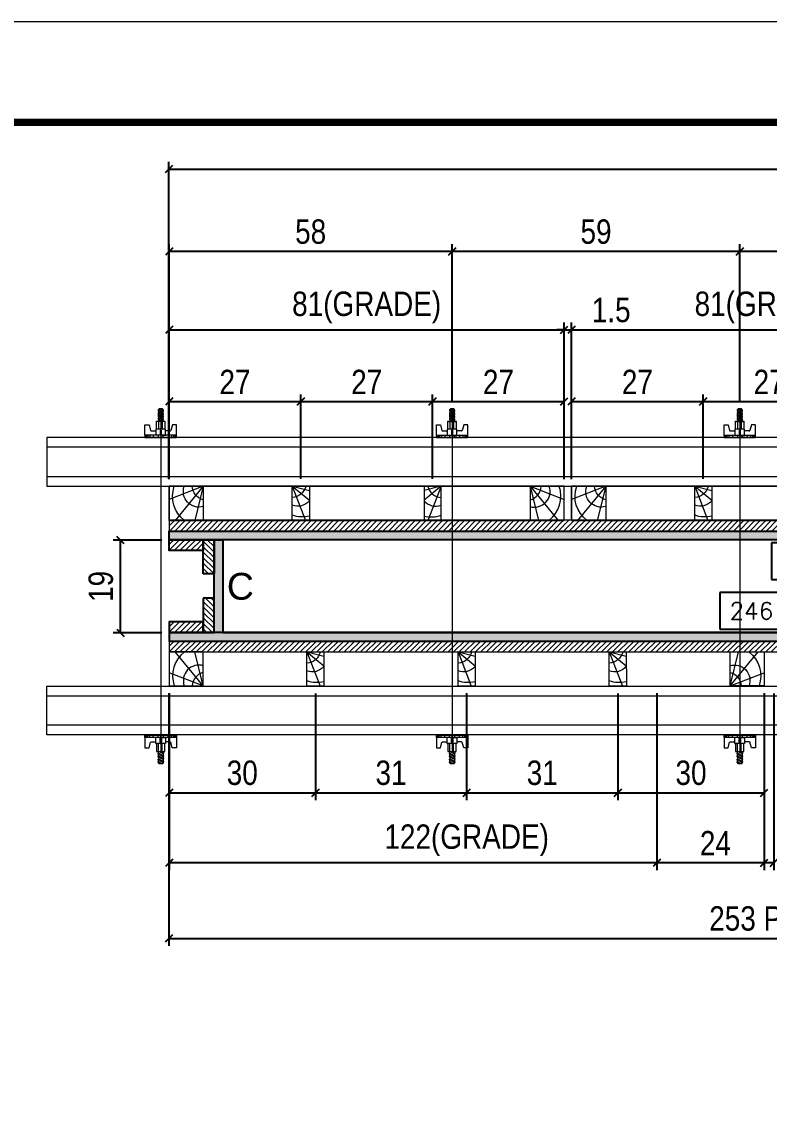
# Model space of a CAD drawing. Extents: x 14400 to 27878, y -21631 to 6985.
# Drawn here: x 14752.3 to 15049.6, y 1954.4 to 2390.4 of the extents above; entities that cross this region are included whole.
import ezdxf
from ezdxf.enums import TextEntityAlignment as Align

# ---------------------------------------------------------------- set-up
doc = ezdxf.new("R2010")
doc.units = 0
doc.linetypes.add('DASHED', pattern=[0.75, 0.5, -0.25])
for name, color, linetype in [('CHAPA', 1, 'Continuous'), ('COTA', 241, 'Continuous'), ('F-PILARES-S', 170, 'Continuous'), ('SARRAFO', 251, 'Continuous'), ('TEXTO_GERAL', 7, 'Continuous')]:
    doc.layers.add(name, color=color, linetype=linetype)
for name, color, linetype, lineweight in [('Folhas', 255, 'Continuous', 9), ('Hachura', 251, 'Continuous', 9), ('Madeira', 126, 'Continuous', 18), ('Perfil Metálico', 224, 'Continuous', 18), ('SARRAFO DE PRESSAO', 251, 'DASHED', 9)]:
    doc.layers.add(name, color=color, linetype=linetype, lineweight=lineweight)
doc.styles.add('ARIAL', font='arial.ttf')
doc.styles.add('COTA TECNICA 2X', font='techl___.ttf', dxfattribs={"height": 10})
doc.styles.add('ROMANS', font='romans.shx')
doc.dimstyles.new('SECAO PILAR', dxfattribs={"dimtxt": 10, "dimasz": 3, "dimexe": 3, "dimexo": 3, "dimgap": 3, "dimtad": 1, "dimdec": 1, "dimlfac": 0.5, "dimzin": 12, "dimdsep": 46, "dimtxsty": 'COTA TECNICA 2X', "dimblk1": 'OBLIQUE', "dimblk2": 'OBLIQUE', "dimsah": 1, "dimcen": 0.9, "dimclrd": 256, "dimclre": 256, "dimclrt": 256, "dimadec": 1, "dimazin": 3, "dimtfac": 1, "dimtdec": 1, "dimtmove": 0, "dimatfit": 3, "dimfxl": 1, "dimtolj": 1, "dimtzin": 12, "dimarcsym": 0})
doc.dimstyles.new('SECÇÃO 2', dxfattribs={"dimtxt": 7, "dimasz": 6, "dimexe": 0.18, "dimexo": 2, "dimgap": -4, "dimtad": 3, "dimdec": 1, "dimlfac": 0.5, "dimzin": 12, "dimdsep": 46, "dimtxsty": 'ROMANS', "dimblk": 'ARCHTICK', "dimcen": 0.09, "dimse1": 1, "dimse2": 1, "dimsd1": 1, "dimsd2": 1, "dimclrd": 180, "dimclre": 5, "dimclrt": 1, "dimadec": 0, "dimazin": 3, "dimtfac": 1, "dimtdec": 1, "dimtofl": 0, "dimtmove": 0, "dimatfit": 3, "dimldrblk": 'ARCHTICK', "dimfxl": 1, "dimtolj": 1, "dimtzin": 0, "dimarcsym": 0})
pattern_1 = [(45, (9444.6943, 22537.4475), (-1.12253202, 1.12253202), [])]
pattern_2 = [(135, (-22589.0657, 8779.5912), (-1.12253202, -1.12253202), [])]
pattern_3 = [(45, (7214.9606, 1533.2216), (-1.122532, 1.122532), [])]

# ---------------------------------------------------------------- blocks, each defined once
blk = doc.blocks.new('9999999999')
at = {"layer": 'Folhas'}
blk.add_lwpolyline([(98138.98, 34190.21), (99623.98, 34190.21), (99623.98, 35240.21), (98138.98, 35240.21)], close=True, dxfattribs=at)
at = {"layer": 'Folhas', "color": 30, "const_width": 3}
blk.add_lwpolyline([(98213.98, 34230.21), (99583.98, 34230.21), (99583.98, 35200.21), (98213.98, 35200.21)], close=True, dxfattribs=at)
blk = doc.blocks.new('*D2759')
at = {"layer": 'COTA', "color": 180, "lineweight": -2, "transparency": 16777216}
for p, q in [((247.96, 600.31), (221.96, 600.31)), ((221.96, 600.31), (221.96, 585.31)), ((247.96, 585.31), (247.96, 600.31)), ((221.96, 585.31), (247.96, 585.31))]:
    blk.add_line(p, q, dxfattribs=at)
at = {"layer": 'Defpoints', "color": 0, "transparency": 16777216}
for p in [(18.22, 583.98), (18.22, 581.31), (510.22, 583.98)]:
    blk.add_point(p, dxfattribs=at)
at = {"layer": 'COTA', "color": 1, "transparency": 16777216, "insert": (234.96, 592.81), "char_height": 7, "attachment_point": 5, "style": 'ROMANS'}
blk.add_mtext('\\A1;246', dxfattribs=at)
blk = doc.blocks.new('_ArchTick')
at = {"color": 0, "linetype": 'ByBlock', "const_width": 0.15}
blk.add_lwpolyline([(-0.5, -0.5), (0.5, 0.5)], dxfattribs=at)
blk = doc.blocks.new('*D2760')
at = {"layer": 'COTA', "color": 180, "lineweight": -2, "transparency": 16777216}
for p, q in [((269.22, 620.75), (243.22, 620.75)), ((243.22, 620.75), (243.22, 605.75)), ((269.22, 605.75), (269.22, 620.75)), ((243.22, 605.75), (269.22, 605.75))]:
    blk.add_line(p, q, dxfattribs=at)
at = {"layer": 'Defpoints', "color": 0, "transparency": 16777216}
for p in [(18.22, 621.98), (548.22, 621.98), (548.22, 601.75)]:
    blk.add_point(p, dxfattribs=at)
at = {"layer": 'COTA', "color": 1, "transparency": 16777216, "insert": (256.22, 613.25), "char_height": 7, "attachment_point": 5, "style": 'ROMANS'}
blk.add_mtext('\\A1;265', dxfattribs=at)
blk = doc.blocks.new('PONTALETE')
at = {"layer": 'Madeira'}
for q in [(2.71, 7), (7, 5.76), (7, 1.74)]:
    blk.add_line((0, 0), q, dxfattribs=at)
blk.add_lwpolyline([(0, 0), (7, 0), (7, 7), (0, 7)], close=True, dxfattribs=at)
for centre, radius, start, end in [((2.04, 0.06), 6.23, 37.2818, 109.0913), ((1.09, 0.9), 3.19, 343.603, 109.9847), ((-0.21, -0.78), 3.09, 14.6322, 86.0383)]:
    blk.add_arc(centre, radius, start, end, dxfattribs=at)
blk = doc.blocks.new('MEIO PONTALETE')
at = {"layer": 'Madeira'}
for q in [(2.71, 7), (3.5, 2.88), (3.5, 0.87)]:
    blk.add_line((0, 0), q, dxfattribs=at)
blk.add_lwpolyline([(0, 0), (3.5, 0), (3.5, 7), (0, 7)], close=True, dxfattribs=at)
for centre, radius, start, end in [((2.04, 0.06), 6.23, 76.4499, 109.0913), ((1.09, 0.9), 3.19, 40.9063, 109.9847), ((-0.21, -0.78), 3.09, 14.6322, 86.0383)]:
    blk.add_arc(centre, radius, start, end, dxfattribs=at)
blk = doc.blocks.new('_Oblique')
at = {"color": 0, "linetype": 'ByBlock', "lineweight": -2}
blk.add_line((-0.5, -0.5), (0.5, 0.5), dxfattribs=at)
blk = doc.blocks.new('*D3951')
at = {"layer": 'COTA', "lineweight": -2, "transparency": 16777216}
for p, q in [((-3.88, 558.99), (-3.88, 455.37)), ((502.22, 538.98), (502.22, 455.37)), ((-3.88, 458.37), (502.22, 458.37))]:
    blk.add_line(p, q, dxfattribs=at)
at = {"layer": 'Defpoints', "color": 0, "transparency": 16777216}
for p in [(-3.88, 561.99), (502.22, 541.98), (502.22, 458.37)]:
    blk.add_point(p, dxfattribs=at)
at = {"layer": 'COTA', "lineweight": -2, "transparency": 16777216, "xscale": 3, "yscale": 3, "zscale": 3, "rotation": 180}
blk.add_blockref('_Oblique', (-3.88, 458.37), dxfattribs=at)
at = {"layer": 'COTA', "lineweight": -2, "transparency": 16777216, "xscale": 3, "yscale": 3, "zscale": 3}
blk.add_blockref('_Oblique', (502.22, 458.37), dxfattribs=at)
at = {"layer": 'COTA', "transparency": 16777216, "insert": (249.17, 466.59), "char_height": 10, "attachment_point": 5, "style": 'COTA TECNICA 2X'}
blk.add_mtext('\\A1;253 PAINEL', dxfattribs=at)
blk = doc.blocks.new('*D3953')
at = {"layer": 'COTA', "lineweight": -2, "transparency": 16777216}
for p, q in [((196.19, 559.02), (196.19, 486.45)), ((244.19, 558.98), (244.19, 486.45)), ((244.19, 489.45), (196.19, 489.45))]:
    blk.add_line(p, q, dxfattribs=at)
at = {"layer": 'Defpoints', "color": 0, "transparency": 16777216}
for p in [(196.19, 562.02), (244.19, 561.98), (196.19, 489.45)]:
    blk.add_point(p, dxfattribs=at)
at = {"layer": 'COTA', "lineweight": -2, "transparency": 16777216, "xscale": 3, "yscale": 3, "zscale": 3, "rotation": 180}
blk.add_blockref('_Oblique', (196.19, 489.45), dxfattribs=at)
at = {"layer": 'COTA', "lineweight": -2, "transparency": 16777216, "xscale": 3, "yscale": 3, "zscale": 3}
blk.add_blockref('_Oblique', (244.19, 489.45), dxfattribs=at)
at = {"layer": 'COTA', "transparency": 16777216, "insert": (220.19, 497.52), "char_height": 10, "attachment_point": 5, "style": 'COTA TECNICA 2X'}
blk.add_mtext('\\A1;24', dxfattribs=at)
blk = doc.blocks.new('*D3954')
at = {"layer": 'COTA', "lineweight": -2, "transparency": 16777216}
for p, q in [((-3.82, 646.91), (-3.82, 711.06)), ((158.21, 646.83), (158.21, 711.06)), ((-3.82, 708.06), (158.21, 708.06))]:
    blk.add_line(p, q, dxfattribs=at)
at = {"layer": 'Defpoints', "color": 0, "transparency": 16777216}
for p in [(158.21, 708.06), (-3.82, 643.91), (158.21, 643.83)]:
    blk.add_point(p, dxfattribs=at)
at = {"layer": 'COTA', "lineweight": -2, "transparency": 16777216, "xscale": 3, "yscale": 3, "zscale": 3, "rotation": 180}
blk.add_blockref('_Oblique', (-3.82, 708.06), dxfattribs=at)
at = {"layer": 'COTA', "lineweight": -2, "transparency": 16777216, "xscale": 3, "yscale": 3, "zscale": 3}
blk.add_blockref('_Oblique', (158.21, 708.06), dxfattribs=at)
at = {"layer": 'COTA', "transparency": 16777216, "insert": (77.19, 717.28), "char_height": 10, "attachment_point": 5, "style": 'COTA TECNICA 2X'}
blk.add_mtext('\\A1;81(GRADE)', dxfattribs=at)
blk = doc.blocks.new('C')
at = {"layer": 'Hachura', "color": 0}
for p, q in [((0, 3.22), (0, -3.22)), ((0.45, 3.22), (0, 3.22)), ((0.46, 3.16), (0, 3.16)), ((0.46, 3.05), (0, 3.05)), ((0.46, 2.88), (0, 2.88)), ((0, 2.75), (0, -1.16)), ((0.46, 2.65), (0, 2.65)), ((0.45, -3.23), (0.45, 3.22)), ((0.45, 3.22), (2.58, 3.22)), ((2.58, 2.39), (1.47, 2.09)), ((2.58, 3.22), (2.58, 2.39)), ((0.46, 2.23), (0, 2.23)), ((0.46, 1.51), (0, 1.51)), ((0.39, 0.49), (0.17, 0.49)), ((1.74, 0.97), (0.45, 0.97)), ((1.45, 0.1), (0.45, 0.1)), ((1.35, 1.94), (1.35, 0.96)), ((1.74, -0.97), (1.74, 0.97)), ((1.74, 0.97), (1.74, 0.84)), ((1.74, 0.97), (1.74, 0.84)), ((1.74, 0.84), (3.35, 0.84)), ((3.35, 0.45), (1.74, 0.45)), ((3.32, 0.84), (3.32, -0.84)), ((3.35, 0.84), (3.35, -0.84)), ((3.68, 0.45), (3.35, 0.45)), ((3.84, -0.52), (3.35, 0.45)), ((3.35, 0.06), (3.67, -0.57)), ((3.68, 0.45), (4.16, -0.52)), ((3.72, 0.5), (4.25, -0.57)), ((4.37, -0.55), (3.83, 0.53)), ((4.15, 0.45), (3.93, 0.45)), ((4.42, -0.52), (3.93, 0.45)), ((4.15, 0.45), (4.26, 0.45)), ((4.26, 0.45), (4.74, -0.52)), ((4.3, 0.5), (4.83, -0.57)), ((4.95, -0.55), (4.41, 0.53)), ((4.51, 0.45), (4.84, 0.45)), ((5, -0.52), (4.51, 0.45)), ((4.84, 0.45), (5.32, -0.52)), ((4.88, 0.5), (5.41, -0.57)), ((5.53, -0.55), (4.99, 0.53)), ((5.58, -0.52), (5.09, 0.45)), ((5.42, 0.45), (5.09, 0.45)), ((5.58, -0.52), (5.09, 0.45)), ((5.42, 0.45), (5.74, -0.19)), ((5.46, 0.5), (5.74, -0.07)), ((5.74, 0.19), (5.57, 0.53)), ((5.74, 0.32), (5.68, 0.45)), ((5.68, 0.45), (5.74, 0.45)), ((5.74, 0.45), (5.9, 0.29)), ((5.74, 0.45), (5.74, -0.52)), ((5.9, -0.36), (5.9, 0.29)), ((0.45, 0), (0, 0)), ((0.46, -1.52), (0, -1.52)), ((0.46, -2.23), (0, -2.23)), ((0.08, -0.48), (0.29, -0.48)), ((0.29, -0.48), (0.4, -0.48)), ((0.45, 0), (0.45, -0.97)), ((0.45, -0.16), (1.45, -0.16)), ((0.45, -0.65), (0.45, -0.32)), ((0.45, -3.23), (0.45, -0.65)), ((0.45, -0.97), (1.74, -0.97)), ((1.35, -1.94), (1.35, -0.97)), ((2.58, -2.39), (1.47, -2.1)), ((3.35, -0.32), (1.74, -0.32)), ((3.35, -0.84), (1.74, -0.84)), ((3.35, -0.07), (3.58, -0.52)), ((3.35, -0.52), (3.58, -0.52)), ((3.84, -0.52), (4.16, -0.52)), ((4.42, -0.52), (4.74, -0.52)), ((4.63, -0.52), (4.74, -0.52)), ((5, -0.52), (5.32, -0.52)), ((5.58, -0.52), (5.74, -0.52)), ((5.74, -0.52), (5.9, -0.36)), ((5.74, -0.52), (5.74, -0.52)), ((0.46, -2.65), (0, -2.65)), ((0.46, -2.88), (0, -2.88)), ((0.46, -3.05), (0, -3.05)), ((0.46, -3.16), (0, -3.16)), ((0, -3.22), (2.57, -3.22)), ((2.58, -3.23), (2.58, -2.39))]:
    blk.add_line(p, q, dxfattribs=at)
for centre, radius, start, end in [((1.52, 1.94), 0.161, 104.7436, 180), ((1.44, -0.03), 0.129, 272.695, 87.305), ((3.81, 0.39), 0.143, 25.5688, 154.4312), ((4.39, 0.39), 0.143, 25.5688, 154.4312), ((4.97, 0.39), 0.143, 25.5688, 154.4312), ((5.55, 0.39), 0.143, 25.5688, 154.4312), ((0.17, -0.37), 0.174, 221.744, 317.8592), ((1.52, -1.94), 0.161, 180, 255.2564), ((3.71, -0.4), 0.174, 222.1408, 318.256), ((4.29, -0.4), 0.174, 222.1408, 318.256), ((4.87, -0.4), 0.174, 222.1408, 318.256), ((5.45, -0.4), 0.174, 222.1408, 318.256), ((5.61, -0.4), 0.174, 317.8592, 318.256)]:
    blk.add_arc(centre, radius, start, end, dxfattribs=at)
blk = doc.blocks.new('*D3955')
at = {"layer": 'COTA', "lineweight": -2, "transparency": 16777216}
for p, q in [((-6.81, 621.85), (-26.68, 621.85)), ((-23.68, 583.85), (-23.68, 621.85)), ((-6.81, 583.85), (-26.68, 583.85))]:
    blk.add_line(p, q, dxfattribs=at)
at = {"layer": 'Defpoints', "color": 0, "transparency": 16777216}
for p in [(-23.68, 621.85), (-3.81, 621.85), (-3.81, 583.85)]:
    blk.add_point(p, dxfattribs=at)
at = {"layer": 'COTA', "lineweight": -2, "transparency": 16777216, "xscale": 3, "yscale": 3, "zscale": 3}
for p, rotation in [((-23.68, 621.85), 90), ((-23.68, 583.85), 270)]:
    blk.add_blockref('_Oblique', p, dxfattribs=dict(at, rotation=rotation))
at = {"layer": 'COTA', "transparency": 16777216, "insert": (-31.76, 602.85), "char_height": 10, "attachment_point": 5, "rotation": 90, "style": 'COTA TECNICA 2X'}
blk.add_mtext('\\A1;19', dxfattribs=at)
blk = doc.blocks.new('*D3984')
at = {"layer": 'COTA', "lineweight": -2, "transparency": 16777216}
for p, q in [((-3.88, 646.98), (-3.88, 777.04)), ((-3.88, 774.04), (570.18, 774.04)), ((570.18, 700.93), (570.18, 777.04))]:
    blk.add_line(p, q, dxfattribs=at)
at = {"layer": 'Defpoints', "color": 0, "transparency": 16777216}
for p in [(570.18, 774.04), (570.18, 697.93), (-3.88, 643.98)]:
    blk.add_point(p, dxfattribs=at)
at = {"layer": 'COTA', "lineweight": -2, "transparency": 16777216, "xscale": 3, "yscale": 3, "zscale": 3, "rotation": 180}
blk.add_blockref('_Oblique', (-3.88, 774.04), dxfattribs=at)
at = {"layer": 'COTA', "lineweight": -2, "transparency": 16777216, "xscale": 3, "yscale": 3, "zscale": 3}
blk.add_blockref('_Oblique', (570.18, 774.04), dxfattribs=at)
at = {"layer": 'COTA', "transparency": 16777216, "insert": (283.15, 782.14), "char_height": 10, "attachment_point": 5, "style": 'COTA TECNICA 2X'}
blk.add_mtext('\\A1;287 PAINEL', dxfattribs=at)
blk = doc.blocks.new('*D2766')
at = {"layer": 'COTA', "lineweight": -2, "transparency": 16777216}
for p, q in [((158.21, 646.93), (158.21, 711.06)), ((161.2, 646.93), (161.2, 711.06)), ((158.21, 708.06), (155.21, 708.06)), ((158.21, 708.06), (161.2, 708.06)), ((161.2, 708.06), (187.71, 708.06))]:
    blk.add_line(p, q, dxfattribs=at)
at = {"layer": 'Defpoints', "color": 0, "transparency": 16777216}
for p in [(161.2, 708.06), (158.21, 643.93), (161.2, 643.93)]:
    blk.add_point(p, dxfattribs=at)
at = {"layer": 'COTA', "lineweight": -2, "transparency": 16777216, "xscale": 3, "yscale": 3, "zscale": 3}
blk.add_blockref('_Oblique', (158.21, 708.06), dxfattribs=at)
at = {"layer": 'COTA', "lineweight": -2, "transparency": 16777216, "xscale": 3, "yscale": 3, "zscale": 3, "rotation": 180}
blk.add_blockref('_Oblique', (161.2, 708.06), dxfattribs=at)
at = {"layer": 'COTA', "transparency": 16777216, "insert": (177.45, 716.17), "char_height": 10, "attachment_point": 5, "style": 'COTA TECNICA 2X'}
blk.add_mtext('\\A1;1.5', dxfattribs=at)
blk = doc.blocks.new('*D4000')
at = {"layer": 'COTA', "lineweight": -2, "transparency": 16777216}
for p, q in [((161.18, 646.91), (161.18, 711.06)), ((323.21, 646.83), (323.21, 711.06)), ((161.18, 708.06), (323.21, 708.06))]:
    blk.add_line(p, q, dxfattribs=at)
at = {"layer": 'Defpoints', "color": 0, "transparency": 16777216}
for p in [(323.21, 708.06), (161.18, 643.91), (323.21, 643.83)]:
    blk.add_point(p, dxfattribs=at)
at = {"layer": 'COTA', "lineweight": -2, "transparency": 16777216, "xscale": 3, "yscale": 3, "zscale": 3, "rotation": 180}
blk.add_blockref('_Oblique', (161.18, 708.06), dxfattribs=at)
at = {"layer": 'COTA', "lineweight": -2, "transparency": 16777216, "xscale": 3, "yscale": 3, "zscale": 3}
blk.add_blockref('_Oblique', (323.21, 708.06), dxfattribs=at)
at = {"layer": 'COTA', "transparency": 16777216, "insert": (242.2, 717.28), "char_height": 10, "attachment_point": 5, "style": 'COTA TECNICA 2X'}
blk.add_mtext('\\A1;81(GRADE)', dxfattribs=at)
blk = doc.blocks.new('*D3944')
at = {"layer": 'COTA', "lineweight": -2, "transparency": 16777216}
for p, q in [((-3.8, 646.92), (-3.8, 681.64)), ((-3.8, 678.64), (50.2, 678.64)), ((50.2, 646.93), (50.2, 681.64))]:
    blk.add_line(p, q, dxfattribs=at)
at = {"layer": 'Defpoints', "color": 0, "transparency": 16777216}
for p in [(50.2, 678.64), (-3.8, 643.92), (50.2, 643.93)]:
    blk.add_point(p, dxfattribs=at)
at = {"layer": 'COTA', "lineweight": -2, "transparency": 16777216, "xscale": 3, "yscale": 3, "zscale": 3, "rotation": 180}
blk.add_blockref('_Oblique', (-3.8, 678.64), dxfattribs=at)
at = {"layer": 'COTA', "lineweight": -2, "transparency": 16777216, "xscale": 3, "yscale": 3, "zscale": 3}
blk.add_blockref('_Oblique', (50.2, 678.64), dxfattribs=at)
at = {"layer": 'COTA', "transparency": 16777216, "insert": (23.2, 686.71), "char_height": 10, "attachment_point": 5, "style": 'COTA TECNICA 2X'}
blk.add_mtext('\\A1;27', dxfattribs=at)
blk = doc.blocks.new('*D2768')
at = {"layer": 'COTA', "lineweight": -2, "transparency": 16777216}
for p, q in [((50.2, 646.93), (50.2, 681.64)), ((50.2, 678.64), (104.24, 678.64)), ((104.24, 646.93), (104.24, 681.64))]:
    blk.add_line(p, q, dxfattribs=at)
at = {"layer": 'Defpoints', "color": 0, "transparency": 16777216}
for p in [(104.24, 678.64), (50.2, 643.93), (104.24, 643.93)]:
    blk.add_point(p, dxfattribs=at)
at = {"layer": 'COTA', "lineweight": -2, "transparency": 16777216, "xscale": 3, "yscale": 3, "zscale": 3, "rotation": 180}
blk.add_blockref('_Oblique', (50.2, 678.64), dxfattribs=at)
at = {"layer": 'COTA', "lineweight": -2, "transparency": 16777216, "xscale": 3, "yscale": 3, "zscale": 3}
blk.add_blockref('_Oblique', (104.24, 678.64), dxfattribs=at)
at = {"layer": 'COTA', "transparency": 16777216, "insert": (77.22, 686.71), "char_height": 10, "attachment_point": 5, "style": 'COTA TECNICA 2X'}
blk.add_mtext('\\A1;27', dxfattribs=at)
blk = doc.blocks.new('*D2769')
at = {"layer": 'COTA', "lineweight": -2, "transparency": 16777216}
for p, q in [((104.24, 646.93), (104.24, 681.64)), ((104.24, 678.64), (158.21, 678.64)), ((158.21, 646.93), (158.21, 681.64))]:
    blk.add_line(p, q, dxfattribs=at)
at = {"layer": 'Defpoints', "color": 0, "transparency": 16777216}
for p in [(158.21, 678.64), (104.24, 643.93), (158.21, 643.93)]:
    blk.add_point(p, dxfattribs=at)
at = {"layer": 'COTA', "lineweight": -2, "transparency": 16777216, "xscale": 3, "yscale": 3, "zscale": 3, "rotation": 180}
blk.add_blockref('_Oblique', (104.24, 678.64), dxfattribs=at)
at = {"layer": 'COTA', "lineweight": -2, "transparency": 16777216, "xscale": 3, "yscale": 3, "zscale": 3}
blk.add_blockref('_Oblique', (158.21, 678.64), dxfattribs=at)
at = {"layer": 'COTA', "transparency": 16777216, "insert": (131.22, 686.71), "char_height": 10, "attachment_point": 5, "style": 'COTA TECNICA 2X'}
blk.add_mtext('\\A1;27', dxfattribs=at)
blk = doc.blocks.new('*D2771')
at = {"layer": 'COTA', "lineweight": -2, "transparency": 16777216}
for p, q in [((161.2, 646.92), (161.2, 681.64)), ((161.2, 678.64), (215.2, 678.64)), ((215.2, 646.93), (215.2, 681.64))]:
    blk.add_line(p, q, dxfattribs=at)
at = {"layer": 'Defpoints', "color": 0, "transparency": 16777216}
for p in [(215.2, 678.64), (161.2, 643.92), (215.2, 643.93)]:
    blk.add_point(p, dxfattribs=at)
at = {"layer": 'COTA', "lineweight": -2, "transparency": 16777216, "xscale": 3, "yscale": 3, "zscale": 3, "rotation": 180}
blk.add_blockref('_Oblique', (161.2, 678.64), dxfattribs=at)
at = {"layer": 'COTA', "lineweight": -2, "transparency": 16777216, "xscale": 3, "yscale": 3, "zscale": 3}
blk.add_blockref('_Oblique', (215.2, 678.64), dxfattribs=at)
at = {"layer": 'COTA', "transparency": 16777216, "insert": (188.2, 686.71), "char_height": 10, "attachment_point": 5, "style": 'COTA TECNICA 2X'}
blk.add_mtext('\\A1;27', dxfattribs=at)
blk = doc.blocks.new('*D2772')
at = {"layer": 'COTA', "lineweight": -2, "transparency": 16777216}
for p, q in [((215.2, 646.93), (215.2, 681.64)), ((215.2, 678.64), (269.24, 678.64)), ((269.24, 646.93), (269.24, 681.64))]:
    blk.add_line(p, q, dxfattribs=at)
at = {"layer": 'Defpoints', "color": 0, "transparency": 16777216}
for p in [(269.24, 678.64), (215.2, 643.93), (269.24, 643.93)]:
    blk.add_point(p, dxfattribs=at)
at = {"layer": 'COTA', "lineweight": -2, "transparency": 16777216, "xscale": 3, "yscale": 3, "zscale": 3, "rotation": 180}
blk.add_blockref('_Oblique', (215.2, 678.64), dxfattribs=at)
at = {"layer": 'COTA', "lineweight": -2, "transparency": 16777216, "xscale": 3, "yscale": 3, "zscale": 3}
blk.add_blockref('_Oblique', (269.24, 678.64), dxfattribs=at)
at = {"layer": 'COTA', "transparency": 16777216, "insert": (242.22, 686.71), "char_height": 10, "attachment_point": 5, "style": 'COTA TECNICA 2X'}
blk.add_mtext('\\A1;27', dxfattribs=at)
blk = doc.blocks.new('*D2773')
at = {"layer": 'COTA', "lineweight": -2, "transparency": 16777216}
for p, q in [((230.23, 678.72), (230.23, 743.19)), ((344.18, 678.73), (344.18, 743.19)), ((344.18, 740.19), (230.23, 740.19))]:
    blk.add_line(p, q, dxfattribs=at)
at = {"layer": 'Defpoints', "color": 0, "transparency": 16777216}
for p in [(230.23, 740.19), (230.23, 675.72), (344.18, 675.73)]:
    blk.add_point(p, dxfattribs=at)
at = {"layer": 'COTA', "lineweight": -2, "transparency": 16777216, "xscale": 3, "yscale": 3, "zscale": 3, "rotation": 180}
blk.add_blockref('_Oblique', (230.23, 740.19), dxfattribs=at)
at = {"layer": 'COTA', "lineweight": -2, "transparency": 16777216, "xscale": 3, "yscale": 3, "zscale": 3}
blk.add_blockref('_Oblique', (344.18, 740.19), dxfattribs=at)
at = {"layer": 'COTA', "transparency": 16777216, "insert": (287.21, 748.3), "char_height": 10, "attachment_point": 5, "style": 'COTA TECNICA 2X'}
blk.add_mtext('\\A1;57', dxfattribs=at)
blk = doc.blocks.new('*D3948')
at = {"layer": 'COTA', "lineweight": -2, "transparency": 16777216}
for p, q in [((112.28, 678.72), (112.28, 743.19)), ((230.23, 678.72), (230.23, 743.19)), ((230.23, 740.19), (112.28, 740.19))]:
    blk.add_line(p, q, dxfattribs=at)
at = {"layer": 'Defpoints', "color": 0, "transparency": 16777216}
for p in [(112.28, 740.19), (112.28, 675.72), (230.23, 675.72)]:
    blk.add_point(p, dxfattribs=at)
at = {"layer": 'COTA', "lineweight": -2, "transparency": 16777216, "xscale": 3, "yscale": 3, "zscale": 3, "rotation": 180}
blk.add_blockref('_Oblique', (112.28, 740.19), dxfattribs=at)
at = {"layer": 'COTA', "lineweight": -2, "transparency": 16777216, "xscale": 3, "yscale": 3, "zscale": 3}
blk.add_blockref('_Oblique', (230.23, 740.19), dxfattribs=at)
at = {"layer": 'COTA', "transparency": 16777216, "insert": (171.25, 748.33), "char_height": 10, "attachment_point": 5, "style": 'COTA TECNICA 2X'}
blk.add_mtext('\\A1;59', dxfattribs=at)
blk = doc.blocks.new('*D3949')
at = {"layer": 'COTA', "lineweight": -2, "transparency": 16777216}
for p, q in [((-3.8, 646.92), (-3.8, 743.19)), ((112.28, 678.72), (112.28, 743.19)), ((112.28, 740.19), (-3.8, 740.19))]:
    blk.add_line(p, q, dxfattribs=at)
at = {"layer": 'Defpoints', "color": 0, "transparency": 16777216}
for p in [(-3.8, 740.19), (112.28, 675.72), (-3.8, 643.92)]:
    blk.add_point(p, dxfattribs=at)
at = {"layer": 'COTA', "lineweight": -2, "transparency": 16777216, "xscale": 3, "yscale": 3, "zscale": 3, "rotation": 180}
blk.add_blockref('_Oblique', (-3.8, 740.19), dxfattribs=at)
at = {"layer": 'COTA', "lineweight": -2, "transparency": 16777216, "xscale": 3, "yscale": 3, "zscale": 3}
blk.add_blockref('_Oblique', (112.28, 740.19), dxfattribs=at)
at = {"layer": 'COTA', "transparency": 16777216, "insert": (54.24, 748.32), "char_height": 10, "attachment_point": 5, "style": 'COTA TECNICA 2X'}
blk.add_mtext('\\A1;58', dxfattribs=at)
blk = doc.blocks.new('*D3950')
at = {"layer": 'COTA', "lineweight": -2, "transparency": 16777216}
for p, q in [((-3.82, 558.8), (-3.82, 486.49)), ((240.19, 558.78), (240.19, 486.49)), ((240.19, 489.49), (-3.82, 489.49))]:
    blk.add_line(p, q, dxfattribs=at)
at = {"layer": 'Defpoints', "color": 0, "transparency": 16777216}
for p in [(-3.82, 561.8), (240.19, 561.78), (-3.82, 489.49)]:
    blk.add_point(p, dxfattribs=at)
at = {"layer": 'COTA', "lineweight": -2, "transparency": 16777216, "xscale": 3, "yscale": 3, "zscale": 3, "rotation": 180}
blk.add_blockref('_Oblique', (-3.82, 489.49), dxfattribs=at)
at = {"layer": 'COTA', "lineweight": -2, "transparency": 16777216, "xscale": 3, "yscale": 3, "zscale": 3}
blk.add_blockref('_Oblique', (240.19, 489.49), dxfattribs=at)
at = {"layer": 'COTA', "transparency": 16777216, "insert": (118.19, 498.71), "char_height": 10, "attachment_point": 5, "style": 'COTA TECNICA 2X'}
blk.add_mtext('\\A1;122(GRADE)', dxfattribs=at)
blk = doc.blocks.new('*D3945')
at = {"layer": 'COTA', "lineweight": -2, "transparency": 16777216}
for p, q in [((-3.8, 559.04), (-3.8, 515.13)), ((56.18, 558.97), (56.18, 515.13)), ((-3.8, 518.13), (56.18, 518.13))]:
    blk.add_line(p, q, dxfattribs=at)
at = {"layer": 'Defpoints', "color": 0, "transparency": 16777216}
for p in [(-3.8, 562.04), (56.18, 561.97), (56.18, 518.13)]:
    blk.add_point(p, dxfattribs=at)
at = {"layer": 'COTA', "lineweight": -2, "transparency": 16777216, "xscale": 3, "yscale": 3, "zscale": 3, "rotation": 180}
blk.add_blockref('_Oblique', (-3.8, 518.13), dxfattribs=at)
at = {"layer": 'COTA', "lineweight": -2, "transparency": 16777216, "xscale": 3, "yscale": 3, "zscale": 3}
blk.add_blockref('_Oblique', (56.18, 518.13), dxfattribs=at)
at = {"layer": 'COTA', "transparency": 16777216, "insert": (26.19, 526.35), "char_height": 10, "attachment_point": 5, "style": 'COTA TECNICA 2X'}
blk.add_mtext('\\A1;30', dxfattribs=at)
blk = doc.blocks.new('*D4001')
at = {"layer": 'COTA', "lineweight": -2, "transparency": 16777216}
for p, q in [((56.18, 558.97), (56.18, 515.13)), ((118.2, 559.03), (118.2, 515.13)), ((56.18, 518.13), (118.2, 518.13))]:
    blk.add_line(p, q, dxfattribs=at)
at = {"layer": 'Defpoints', "color": 0, "transparency": 16777216}
for p in [(56.18, 561.97), (118.2, 562.03), (118.2, 518.13)]:
    blk.add_point(p, dxfattribs=at)
at = {"layer": 'COTA', "lineweight": -2, "transparency": 16777216, "xscale": 3, "yscale": 3, "zscale": 3, "rotation": 180}
blk.add_blockref('_Oblique', (56.18, 518.13), dxfattribs=at)
at = {"layer": 'COTA', "lineweight": -2, "transparency": 16777216, "xscale": 3, "yscale": 3, "zscale": 3}
blk.add_blockref('_Oblique', (118.2, 518.13), dxfattribs=at)
at = {"layer": 'COTA', "transparency": 16777216, "insert": (87.19, 526.35), "char_height": 10, "attachment_point": 5, "style": 'COTA TECNICA 2X'}
blk.add_mtext('\\A1;31', dxfattribs=at)
blk = doc.blocks.new('*D3946')
at = {"layer": 'COTA', "lineweight": -2, "transparency": 16777216}
for p, q in [((118.2, 559.03), (118.2, 515.13)), ((180.18, 558.97), (180.18, 515.13)), ((118.2, 518.13), (180.18, 518.13))]:
    blk.add_line(p, q, dxfattribs=at)
at = {"layer": 'Defpoints', "color": 0, "transparency": 16777216}
for p in [(118.2, 562.03), (180.18, 561.97), (180.18, 518.13)]:
    blk.add_point(p, dxfattribs=at)
at = {"layer": 'COTA', "lineweight": -2, "transparency": 16777216, "xscale": 3, "yscale": 3, "zscale": 3, "rotation": 180}
blk.add_blockref('_Oblique', (118.2, 518.13), dxfattribs=at)
at = {"layer": 'COTA', "lineweight": -2, "transparency": 16777216, "xscale": 3, "yscale": 3, "zscale": 3}
blk.add_blockref('_Oblique', (180.18, 518.13), dxfattribs=at)
at = {"layer": 'COTA', "transparency": 16777216, "insert": (149.19, 526.35), "char_height": 10, "attachment_point": 5, "style": 'COTA TECNICA 2X'}
blk.add_mtext('\\A1;31', dxfattribs=at)
blk = doc.blocks.new('*D3947')
at = {"layer": 'COTA', "lineweight": -2, "transparency": 16777216}
for p, q in [((180.18, 558.97), (180.18, 515.13)), ((240.21, 559.02), (240.21, 515.13)), ((180.18, 518.13), (240.21, 518.13))]:
    blk.add_line(p, q, dxfattribs=at)
at = {"layer": 'Defpoints', "color": 0, "transparency": 16777216}
for p in [(180.18, 561.97), (240.21, 562.02), (240.21, 518.13)]:
    blk.add_point(p, dxfattribs=at)
at = {"layer": 'COTA', "lineweight": -2, "transparency": 16777216, "xscale": 3, "yscale": 3, "zscale": 3, "rotation": 180}
blk.add_blockref('_Oblique', (180.18, 518.13), dxfattribs=at)
at = {"layer": 'COTA', "lineweight": -2, "transparency": 16777216, "xscale": 3, "yscale": 3, "zscale": 3}
blk.add_blockref('_Oblique', (240.21, 518.13), dxfattribs=at)
at = {"layer": 'COTA', "transparency": 16777216, "insert": (210.19, 526.35), "char_height": 10, "attachment_point": 5, "style": 'COTA TECNICA 2X'}
blk.add_mtext('\\A1;30', dxfattribs=at)
blk = doc.blocks.new('A$C036b5eaa')
at = {"layer": 'Hachura'}
h = blk.add_hatch(dxfattribs=at)
h.set_pattern_fill('ANSI31', color=256, scale=0.5, angle=360, style=0)
h.set_pattern_definition(pattern_3)
h.paths.add_polyline_path([(570.22, 625.58), (570.22, 629.96), (-3.78, 629.99), (-3.78, 625.57)])
h = blk.add_hatch(color=256, dxfattribs=at)
h.dxf.hatch_style = 1
h.paths.add_polyline_path([(-3.78, 625.58), (-3.78, 621.98), (570.22, 621.98), (570.22, 625.58)])
h = blk.add_hatch(dxfattribs=at)
h.set_pattern_fill('ANSI31', color=256, scale=0.5, angle=360, style=0)
h.set_pattern_definition(pattern_1)
h.paths.add_polyline_path([(10.22, 617.58), (10.22, 621.98), (-3.78, 621.98), (-3.78, 617.58)])
h = blk.add_hatch(dxfattribs=at)
h.set_pattern_fill('ANSI31', color=256, scale=0.5, angle=450, style=0)
h.set_pattern_definition(pattern_2)
h.paths.add_polyline_path([(14.62, 621.98), (10.22, 621.98), (10.22, 607.98), (14.62, 607.98)])
h = blk.add_hatch(color=256, dxfattribs=at)
h.dxf.hatch_style = 1
h.paths.add_polyline_path([(14.62, 621.98), (18.22, 621.98), (18.22, 583.98), (14.62, 583.98)])
h = blk.add_hatch(dxfattribs=at)
h.set_pattern_fill('ANSI31', color=256, scale=0.5, angle=450, style=0)
h.set_pattern_definition(pattern_2)
h.paths.add_polyline_path([(14.62, 583.98), (10.22, 583.98), (10.22, 597.98), (14.62, 597.98)])
h = blk.add_hatch(dxfattribs=at)
h.set_pattern_fill('ANSI31', color=256, scale=0.5, angle=360, style=0)
h.set_pattern_definition(pattern_1)
h.paths.add_polyline_path([(10.22, 588.38), (10.22, 583.98), (-3.78, 583.98), (-3.78, 588.38)])
h = blk.add_hatch(color=256, dxfattribs=at)
h.dxf.hatch_style = 1
h.paths.add_polyline_path([(502.22, 580.38), (502.22, 583.98), (-3.78, 583.98), (-3.78, 580.38)])
h = blk.add_hatch(dxfattribs=at)
h.set_pattern_fill('ANSI31', color=256, scale=0.5, angle=360, style=0)
h.set_pattern_definition(pattern_3)
h.paths.add_polyline_path([(-3.78, 580.41), (-3.78, 575.96), (502.22, 575.98), (502.22, 580.38)])
at = {"layer": 'CHAPA'}
for points in [[(570.22, 621.98), (-3.78, 621.98), (-3.78, 625.58), (570.22, 625.58)], [(14.62, 621.98), (18.22, 621.98), (18.22, 583.98), (14.62, 583.98)], [(502.22, 583.98), (-3.78, 583.98), (-3.78, 580.38), (502.22, 580.38)]]:
    blk.add_lwpolyline(points, close=True, dxfattribs=at)
at = {"layer": 'F-PILARES-S', "linetype": 'Continuous'}
blk.add_lwpolyline([(548.22, 145.98), (548.22, 621.98), (18.22, 621.98), (18.22, 583.98), (510.22, 583.98), (510.22, 183.98), (72.22, 183.98), (72.22, 145.98), (548.22, 145.98)], dxfattribs=at)
at = {"layer": 'Hachura'}
for p, q in [((-7.25, 674.73), (-7.25, 534.84)), ((112.21, 674.72), (112.22, 534.84)), ((230.16, 674.72), (230.17, 534.84))]:
    blk.add_line(p, q, dxfattribs=at)
for points in [[(-3.78, 625.58), (570.22, 625.58), (570.22, 629.98), (-3.78, 629.98)], [(-3.78, 575.98), (502.22, 575.98), (502.22, 580.38), (-3.78, 580.38)]]:
    blk.add_lwpolyline(points, close=True, dxfattribs=at)
at = {"layer": 'Madeira'}
for points in [[(-3.8, 643.93), (-3.78, 629.93), (158.22, 629.93), (158.21, 643.93)], [(161.2, 643.93), (161.22, 629.93), (323.23, 629.93), (323.21, 643.93)]]:
    blk.add_lwpolyline(points, close=True, dxfattribs=at)
at = {"layer": 'Perfil Metálico'}
for points in [[(-54, 663.93), (-54, 643.93), (633.63, 643.93), (633.63, 663.93)], [(633.63, 647.93), (633.63, 659.93), (-54, 659.93), (-54, 647.93)], [(-54, 541.99), (-54, 561.99), (502.22, 561.98), (502.22, 541.98)], [(502.22, 557.98), (502.22, 545.98), (-54, 545.99), (-54, 557.99)]]:
    blk.add_lwpolyline(points, close=True, dxfattribs=at)
at = {"layer": 'SARRAFO'}
for points in [[(-3.78, 621.98), (10.22, 621.98), (10.22, 617.58), (-3.78, 617.58)], [(10.22, 607.98), (10.22, 621.98), (14.62, 621.98), (14.62, 607.98)], [(10.22, 597.98), (10.22, 583.98), (14.62, 583.98), (14.62, 597.98)], [(-3.78, 583.98), (10.22, 583.98), (10.22, 588.38), (-3.78, 588.38)]]:
    blk.add_lwpolyline(points, close=True, dxfattribs=at)
at = {"layer": 'Hachura', "linetype": 'Continuous', "yscale": 2, "zscale": 2}
for p, xscale, rotation in [((-7.25, 663.93), 2, 90), ((112.21, 663.92), 2, 90.00000000000001), ((230.16, 663.92), 2, 90.00000000000001), ((-7.26, 541.84), -2, 90), ((112.21, 541.84), -2, 90), ((230.16, 541.84), -2, 90)]:
    blk.add_blockref('C', p, dxfattribs=dict(at, xscale=xscale, rotation=rotation))
at = {"layer": 'Madeira'}
for name, p, xscale, yscale, zscale, rotation in [('PONTALETE', (10.2, 643.93), -2, 2, 2, 90.0629106968967), ('MEIO PONTALETE', (46.7, 643.92), -1.999999997962732, 1.999999997962732, 1.999999997962732, 180.0629106968967), ('MEIO PONTALETE', (107.74, 643.92), 1.999999997962732, 1.999999997962732, 1.999999997962732, 179.9370893031033), ('PONTALETE', (144.21, 643.91), 2, 2, 2, 270.0629106968967), ('PONTALETE', (175.2, 643.93), -2, 2, 2, 90.0629106968967), ('MEIO PONTALETE', (211.7, 643.92), -1.999999997962732, 1.999999997962732, 1.999999997962732, 180.0629106968967), ('PONTALETE', (10.2, 562.01), 2, 2, 2, 89.93708930310329), ('MEIO PONTALETE', (52.66, 575.96), -1.999999997962732, 1.999999997962732, 1.999999997962732, 180.0629106968967), ('MEIO PONTALETE', (114.66, 575.96), -1.999999997962732, 1.999999997962732, 1.999999997962732, 180.0629106968967), ('MEIO PONTALETE', (176.66, 575.96), -1.999999997962732, 1.999999997962732, 1.999999997962732, 180.0629106968967), ('PONTALETE', (226.19, 562.04), -2, 2, 2, 269.9370893031033)]:
    blk.add_blockref(name, p, dxfattribs=dict(at, xscale=xscale, yscale=yscale, zscale=zscale, rotation=rotation))
at = {"layer": 'TEXTO_GERAL', "style": 'ARIAL'}
blk.add_text('C', height=11, dxfattribs=at).set_placement((25.42, 602.9), align=Align.MIDDLE_CENTER)
at = {"layer": 'COTA'}
for base, p1, p2, text, picture, middle in [((570.18, 774.04), (-3.88, 643.98), (570.18, 697.93), '<> PAINEL', '*D3984', (283.15, 782.14)), ((502.2165, 458.3665), (-3.8794, 561.9869), (502.2165, 541.9841), '<> PAINEL', '*D3951', (249.1686, 466.5858)), ((-3.82, 489.49), (240.19, 561.78), (-3.82, 561.8), '<>(GRADE)', '*D3950', (118.19, 498.71))]:
    dim = blk.add_linear_dim(base=base, p1=p1, p2=p2, text=text, dimstyle='SECAO PILAR', dxfattribs=at)
    dim.commit()
    dim.dimension.update_dxf_attribs({"geometry": picture, "text_midpoint": middle})
for base, p1, p2, picture, middle in [((-3.8, 740.19), (112.28, 675.72), (-3.8, 643.92), '*D3949', (54.24, 748.32)), ((112.28, 740.19), (230.23, 675.72), (112.28, 675.72), '*D3948', (171.25, 748.33)), ((230.23, 740.19), (344.18, 675.73), (230.23, 675.72), '*D2773', (287.21, 748.3)), ((118.2, 518.13), (56.18, 561.97), (118.2, 562.03), '*D4001', (87.19, 526.35)), ((180.18, 518.13), (118.2, 562.03), (180.18, 561.97), '*D3946', (149.19, 526.35)), ((240.21, 518.13), (180.18, 561.97), (240.21, 562.02), '*D3947', (210.19, 526.35))]:
    dim = blk.add_linear_dim(base=base, p1=p1, p2=p2, dimstyle='SECAO PILAR', override={"dimtmove": 1}, dxfattribs=at)
    dim.commit()
    dim.dimension.update_dxf_attribs({"geometry": picture, "text_midpoint": middle})
for base, p1, p2, picture, middle in [((158.21, 708.06), (-3.82, 643.91), (158.21, 643.83), '*D3954', (77.19, 717.28)), ((323.21, 708.06), (161.18, 643.91), (323.21, 643.83), '*D4000', (242.2, 717.28))]:
    dim = blk.add_linear_dim(base=base, p1=p1, p2=p2, angle=180, text='<>(GRADE)', dimstyle='SECAO PILAR', dxfattribs=at)
    dim.commit()
    dim.dimension.update_dxf_attribs({"geometry": picture, "text_midpoint": middle})
for base, p1, p2, picture, middle in [((161.2, 708.06), (158.21, 643.93), (161.2, 643.93), '*D2766', (177.45, 716.17)), ((50.2, 678.64), (-3.8, 643.92), (50.2, 643.93), '*D3944', (23.2, 686.71)), ((104.24, 678.64), (50.2, 643.93), (104.24, 643.93), '*D2768', (77.22, 686.71)), ((158.21, 678.64), (104.24, 643.93), (158.21, 643.93), '*D2769', (131.22, 686.71)), ((215.2, 678.64), (161.2, 643.92), (215.2, 643.93), '*D2771', (188.2, 686.71)), ((269.24, 678.64), (215.2, 643.93), (269.24, 643.93), '*D2772', (242.22, 686.71)), ((56.18, 518.13), (-3.8, 562.04), (56.18, 561.97), '*D3945', (26.19, 526.35)), ((196.19, 489.45), (244.19, 561.98), (196.19, 562.02), '*D3953', (220.19, 497.52))]:
    dim = blk.add_linear_dim(base=base, p1=p1, p2=p2, dimstyle='SECAO PILAR', dxfattribs=at)
    dim.commit()
    dim.dimension.update_dxf_attribs({"geometry": picture, "text_midpoint": middle})
dim = blk.add_linear_dim(base=(-23.68, 621.85), p1=(-3.81, 583.85), p2=(-3.81, 621.85), angle=90, dimstyle='SECAO PILAR', dxfattribs=at)
dim.commit()
dim.dimension.update_dxf_attribs({"geometry": '*D3955', "text_midpoint": (-31.76, 602.85)})
for base, p1, p2, picture, middle in [((548.22, 601.75), (18.22, 621.98), (548.22, 621.98), '*D2760', (256.22, 601.75)), ((18.22, 581.31), (510.22, 583.98), (18.22, 583.98), '*D2759', (234.96, 581.31))]:
    dim = blk.add_linear_dim(base=base, p1=p1, p2=p2, dimstyle='SECÇÃO 2', dxfattribs=at)
    dim.commit()
    dim.dimension.update_dxf_attribs({"geometry": picture, "text_midpoint": middle, "dimtype": 128})

msp = doc.modelspace()

# ---------------------------------------------------------------- block references
at = {"xscale": 0.9706353102828413, "yscale": 0.9706353102828413, "zscale": 0.9706353102828413}
msp.add_blockref('A$C036b5eaa', (14814.54, 1580.52), dxfattribs=at)
at = {"layer": 'SARRAFO DE PRESSAO', "color": 6, "linetype": 'ByBlock'}
msp.add_blockref('9999999999', (-83725.51, -32849.78), dxfattribs=at)

doc.saveas('drawing.dxf')
